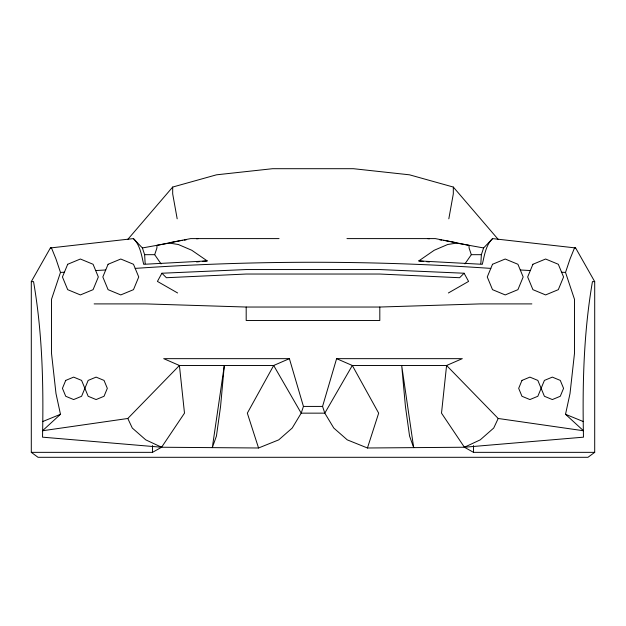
<?xml version="1.0" encoding="UTF-8"?>
<svg xmlns="http://www.w3.org/2000/svg" width="626" height="626" viewBox="0 0 626 626"><rect width="100%" height="100%" fill="white"/><g stroke="black" fill="none" stroke-linecap="round" stroke-linejoin="round"><path stroke-width="0.94" d="M480.838 263.757L481.363 254.68L483.608 247.951L492.584 238.6L575.623 247.951L594.7 281.622L594.7 452.348L587.971 457.301L38.029 457.301L31.3 452.348L31.3 281.622L50.377 247.951L133.416 238.6L142.392 247.951L144.637 254.68L145.162 263.757M448.819 218.826L453.31 193.88L453.31 187.057L409.506 174.818L353.4 168.699L272.6 168.699L216.494 174.818L172.69 187.057L127.657 239.562M594.7 281.622L592.454 281.622C583.581 332.954 582.36 385.162 583.479 437.167L464.406 447.238L367.446 447.989L347.25 439.859L333.783 428.043L324.808 413.152L322.562 406.423L336.608 358.659L352.321 365.482L446.581 365.482L498.194 418.481L583.479 430.751L565.521 414.295L570.012 393.551L574.504 353.213L574.504 299.353L565.521 272.427L570.012 259.015L574.504 247.951L575.623 247.951M367.446 447.989L378.667 413.152L352.321 365.482L324.808 413.152L301.192 413.152L292.217 428.043L278.75 439.859L258.554 447.989L161.594 447.238L42.521 437.167C43.64 385.162 42.419 332.954 33.546 281.622L31.3 281.622M50.377 247.951L51.496 247.951L55.988 259.015L60.479 272.427L51.496 299.353L51.496 353.213L55.988 393.551L60.479 414.295L42.521 430.751L127.806 418.481L179.419 365.482L273.679 365.482L289.392 358.659L303.438 406.423L301.192 413.152L273.679 365.482L247.333 413.152L258.554 447.989M161.054 263.898L154.685 254.68L156.93 247.951L156.93 245.337L190.64 238.6L279.04 238.6M498.194 418.481L493.711 428.043L480.244 439.859L464.406 447.238L441.51 413.152L446.581 365.482L462.285 358.659L336.608 358.659M448.388 292.968L468.584 281.403L464.093 273.233L379.81 269.548L246.19 269.548L161.907 273.233L157.416 281.403L177.612 292.968M31.3 452.348L152.494 452.348L161.594 447.238L184.49 413.152L179.419 365.482L163.715 358.659L289.392 358.659M464.946 263.898L471.315 254.68L469.07 247.951L469.07 245.337L435.36 238.6L346.96 238.6M492.584 238.6C485.721 245.204 484.461 255.478 482.317 264.305L418.786 260.909L434.233 250.259L447.7 244.492L456.675 243.091L483.608 247.951M464.093 273.233L459.609 277.717L379.81 274.031L246.19 274.031L166.391 277.717L161.907 273.233M42.521 421.619L60.479 414.295M170.444 242.559L182.283 240.282M142.392 247.951L169.325 243.091L178.3 244.492L191.767 250.259L207.214 260.909L202.378 261.378M184.193 240.087L186.102 239.891M196.595 238.803L198.505 238.6M196.564 261.942L199.467 261.66M207.214 260.909L143.683 264.305C141.539 255.478 140.279 245.204 133.416 238.6M60.479 272.427L64.4 272.216M95.676 270.534L105.724 269.986M135.185 268.397C253.522 260.228 372.478 260.228 490.815 268.397M94.143 303.9L145.756 303.9L246.19 307.037L379.81 307.037L480.244 303.9L531.857 303.9M144.637 254.68L154.685 254.68M471.315 254.68L481.363 254.68M303.438 406.423L322.562 406.423M464.406 447.238L473.506 452.348L594.7 452.348M520.276 269.986L530.324 270.534M561.6 272.216L565.521 272.427M418.786 260.909L423.622 261.378M426.533 261.66L429.436 261.942M427.495 238.6L429.405 238.803M439.898 239.891L441.807 240.087M443.717 240.282L455.556 242.559M565.521 414.295L583.479 421.619M161.594 447.238L145.756 439.859L132.289 428.043L127.806 418.481M453.31 187.057L498.343 239.562M177.181 218.826L172.69 193.88L172.69 187.057M473.506 445.571L473.506 452.348M379.81 307.037L379.81 320.504L246.19 320.504L246.19 307.037M152.494 445.571L152.494 452.348M224.311 365.482L220.555 406.548L216.44 436.056L212.316 447.629L224.311 365.482M67.694 264.274L62.436 276.966L67.694 289.666L80.386 294.924L93.078 289.666L98.337 276.966L93.078 264.274L80.386 259.015L67.694 264.274M108.087 264.274L102.828 276.966L108.087 289.666L120.787 294.924L133.479 289.666L138.737 276.966L133.479 264.274L120.787 259.015L108.087 264.274M65.722 380.405L62.436 388.339L65.722 396.274L73.657 399.56L81.591 396.274L88.164 380.405L96.099 377.118L104.033 380.405L107.32 388.339L104.033 396.274L96.099 399.56L88.164 396.274L81.591 380.405L73.657 377.118L65.722 380.405M492.521 264.274L487.263 276.966L492.521 289.666L505.213 294.924L517.913 289.666L523.172 276.966L517.913 264.274L505.213 259.015L492.521 264.274M532.922 264.274L527.663 276.966L532.922 289.666L545.614 294.924L558.306 289.666L563.564 276.966L558.306 264.274L545.614 259.015L532.922 264.274M521.967 380.405L518.68 388.339L521.967 396.274L529.901 399.56L537.836 396.274L544.409 380.405L552.343 377.118L560.278 380.405L563.564 388.339L560.278 396.274L552.343 399.56L544.409 396.274L537.836 380.405L529.901 377.118L521.967 380.405M413.684 447.629L409.56 436.056L405.445 406.548L401.689 365.482L413.684 447.629"/></g></svg>
